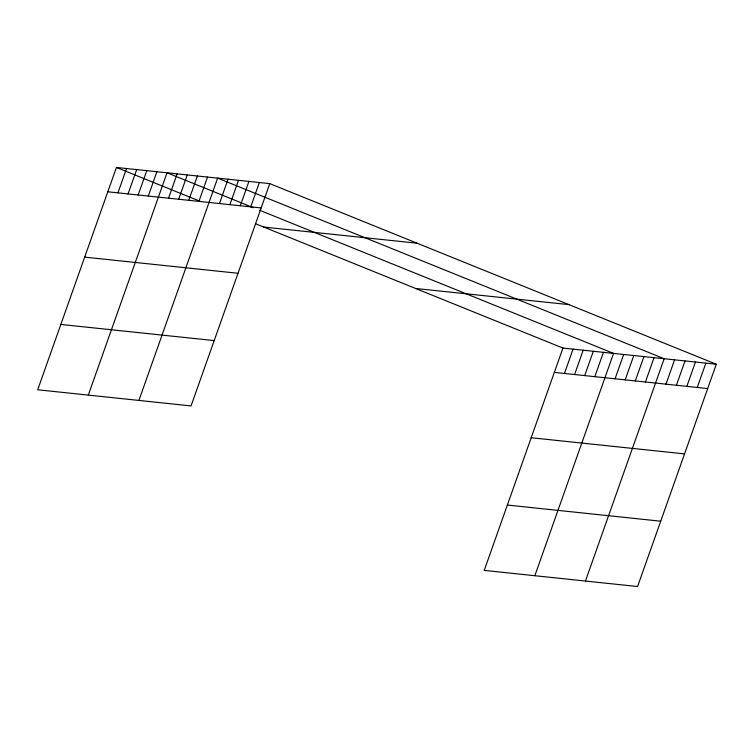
<?xml version="1.0" encoding="UTF-8"?>
<svg xmlns="http://www.w3.org/2000/svg" width="754" height="754" viewBox="0 0 754 754"><rect width="100%" height="100%" fill="white"/><g stroke="black" fill="none" stroke-linecap="round" stroke-linejoin="round"><path stroke-width="1.13" d="M269.772 183.618L116.427 167.463L37.7 389.771L191.054 405.925L269.772 183.618L716.3 364.229L637.573 586.537L484.228 570.382L562.946 348.075L716.3 364.229M117.926 192.854L126.549 168.528M128.048 193.929L136.672 169.593M138.171 194.994L146.785 170.658M148.293 196.059L156.907 171.724M88.303 395.105L167.03 172.789L253.335 207.699M168.538 198.189L177.152 173.854M178.66 199.254L187.275 174.928M188.773 200.319L197.397 175.993M198.896 201.384L207.52 177.058M138.915 400.431L217.633 178.123L664.161 358.734L585.434 581.051M219.452 203.552L228.066 179.216M229.876 204.654L238.49 180.319M240.3 205.748L248.924 181.422M250.733 206.85L259.348 182.515M564.454 373.475L573.068 349.14M574.576 374.54L583.191 350.205M584.699 375.605L593.313 351.27M594.821 376.67L603.436 352.335M534.831 575.717L613.558 353.4L259.649 210.253M615.057 378.8L623.681 354.474M625.179 379.865L633.794 355.539M635.302 380.93L643.916 356.604M645.424 382.005L654.038 357.669M665.971 384.163L674.585 359.837M676.404 385.266L685.018 360.93M686.828 386.359L695.442 362.033M697.252 387.462L705.876 363.126M107.813 191.789L261.157 207.944M263.777 227.067L417.132 243.212M415.595 288.471L568.95 304.625M84.674 257.123L238.028 273.278M554.331 372.401L707.686 388.555M60.838 324.437L214.183 340.591M531.193 437.735L684.547 453.889M507.357 505.048L660.711 521.202M116.427 167.463L200.63 201.516M255.361 223.655L562.946 348.075"/></g></svg>
